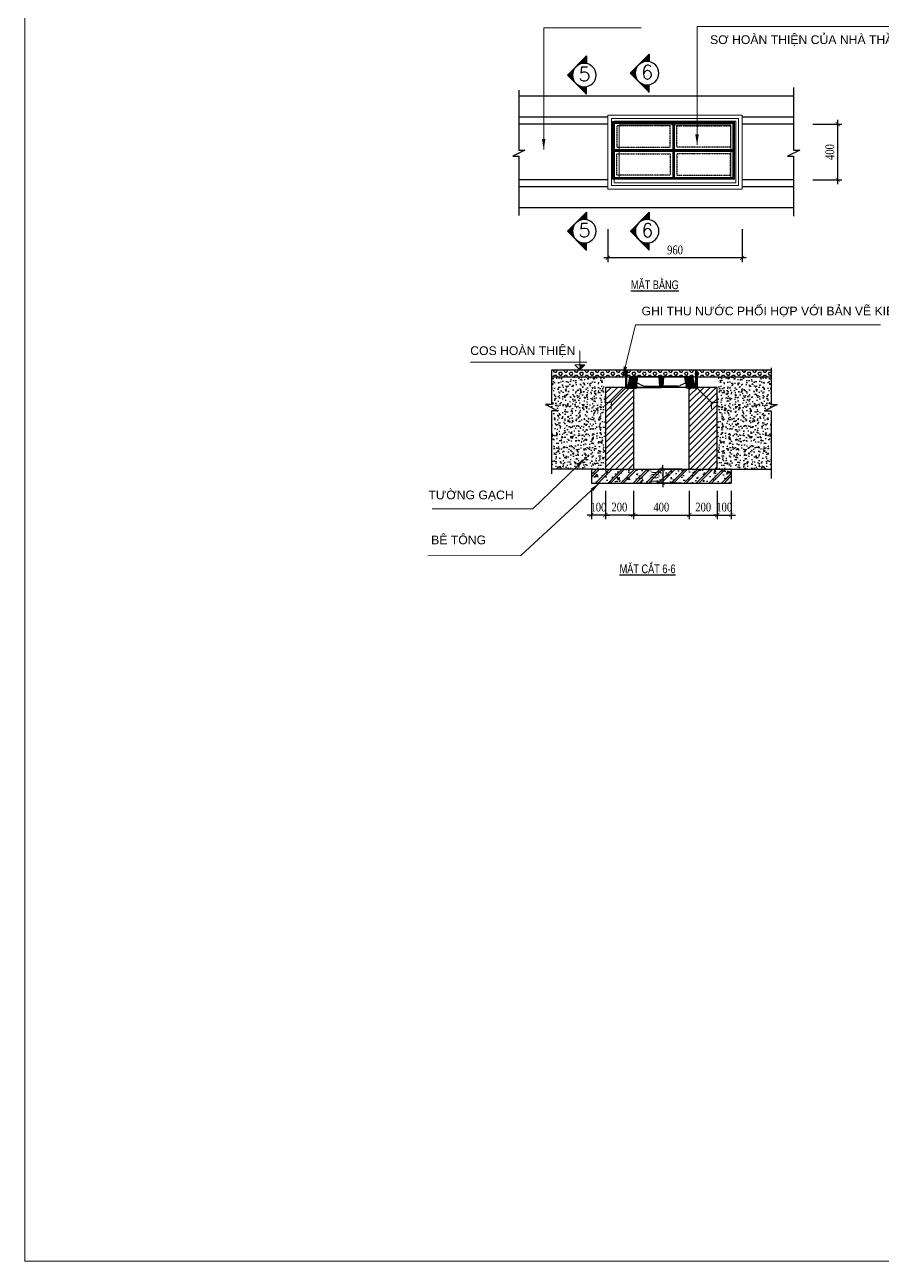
# Model space of a CAD drawing. Header units: millimetres. Extents: x -294625 to 2136527, y -251383 to 128331.
# Drawn here: x 1525138 to 1531273, y -137996 to -129147 of the extents above; entities that cross this region are included whole.
import ezdxf

# ---------------------------------------------------------------- set-up
doc = ezdxf.new("R2010")
doc.units = ezdxf.units.MM
for name, pattern in [('$0$HIDDEN', [0.375, 0.25, -0.125]), ('CONTINOUS', [0]), ('DIVIDEX2', [2.5, 1, -0.5, 0, -0.5, 0, -0.5]), ('PHANTOM3', [1.5, 0.625, -0.125, 0.125, -0.125, 0.125, -0.125, 0.125, -0.125])]:
    doc.linetypes.add(name, pattern=pattern)
doc.layers.get('Defpoints').update_dxf_attribs({"lineweight": 0})
for name, color, linetype in [('1-WALL', 1, 'Continuous'), ('1HATCH', 251, 'Continuous'), ('1Hatch-N', 8, 'Continuous'), ('1TBN', 7, 'Continuous'), ('1TH', 2, 'PHANTOM3'), ('1TM', 5, 'DIVIDEX2'), ('2-TEXT', 2, 'Continuous'), ('A-HatchVatlieu', 7, 'Continuous'), ('CHU', 7, 'Continuous'), ('Gtechcons-Text', 7, 'Continuous'), ('Hatch', 250, 'Continuous'), ('P-Netcat', 6, 'CONTINOUS'), ('S14_Annotation', 3, 'Continuous'), ('S22_Blinding', 3, 'Continuous'), ('S24_Wall', 2, 'Continuous'), ('THAY', 7, 'Continuous')]:
    doc.layers.add(name, color=color, linetype=linetype)
for name, color, linetype, lineweight in [('1.Tuong', 251, 'Continuous', 35), ('11', 11, 'CONTINOUS', 0), ('1CN', 4, 'Continuous', 40), ('8', 8, 'Continuous', 5), ('CNC060__', 251, 'Continuous', 13), ('S-SIGN-FRMG', 243, 'Continuous', 25), ('S-TEXT-2.5H', 3, 'Continuous', 25), ('TEXT', 3, 'Continuous', 15), ('tuong cu cu', 1, 'Continuous', 40)]:
    doc.layers.add(name, color=color, linetype=linetype, lineweight=lineweight)
doc.styles.add('L-Arial', font='arial.ttf')
doc.styles.add('P-VNTIMEH', font='vntimeh.shx', dxfattribs={"width": 0.75, "height": 300})
doc.styles.add('ROMANS', font='vntimeh.shx', dxfattribs={"width": 0.8, "bigfont": 'vns.shx'})
doc.styles.add('TEXT_ARIAL', font='arial.ttf', dxfattribs={"width": 0.75})
doc.styles.add('TXT', font='txt.shx')
doc.dimstyles.new('1_25', dxfattribs={"dimscale": 25, "dimtxt": 2.5, "dimasz": 1.2, "dimexe": 1.2, "dimexo": 0, "dimgap": 1, "dimtad": 1, "dimdec": 0, "dimzin": 0, "dimdsep": 46, "dimtxsty": 'ROMANS', "dimblk": 'ARCHTICK', "dimcen": 1.2, "dimdle": 1.2, "dimclrd": 256, "dimclre": 256, "dimclrt": 4, "dimadec": 0, "dimazin": 0, "dimtfac": 1, "dimtdec": 0, "dimtix": 1, "dimtmove": 2, "dimatfit": 3, "dimldrblk": 'ARCHTICK', "dimfxl": 0.15, "dimtvp": 0.833333, "dimtolj": 1, "dimtzin": 0, "dimarcsym": 0})
doc.dimstyles.new('DimLine', dxfattribs={"dimtxt": 200, "dimasz": 50, "dimexe": 50, "dimexo": 0, "dimgap": 50, "dimtad": 1, "dimdec": 0, "dimzin": 9, "dimdsep": 46, "dimtxsty": 'P-VNTIMEH', "dimblk": 'ARCHTICK', "dimcen": 0, "dimdle": 1, "dimclrd": 256, "dimclre": 256, "dimclrt": 256, "dimadec": 0, "dimazin": 0, "dimtfac": 1, "dimtdec": 0, "dimtix": 1, "dimtmove": 1, "dimatfit": 3, "dimfxl": 500, "dimtfill": 1, "dimtolj": 1, "dimtzin": 0, "dimlwd": -1, "dimlwe": -1, "dimarcsym": 0})
pattern_1 = [(315, (222698.7771, -78697.2606), (0.883883476, 0.883883476), [])]

# ---------------------------------------------------------------- blocks, each defined once
blk = doc.blocks.new('FDSHNFDJN')
at = {"layer": 'Hatch'}
h = blk.add_hatch(dxfattribs=at)
h.set_pattern_fill('ANSI31', color=256, angle=-90, style=0)
h.set_pattern_definition([(315, (205745.112, -94096.1384), (2.245064, 2.245064), [])])
h.paths.add_polyline_path([(206170, -94145.1), (206174.2, -94101.1, 0.186697), (206172.9, -94097.8, 0.211185), (206169.2, -94096.1), (206142.5, -94096.1, 0.462564), (206140.5, -94098.5), (206148.2, -94145.1)])
h.paths.add_polyline_path([(205948.6, -94165.1), (205959.6, -94165.1), (205959.6, -94096.1), (205943.1, -94096.1)])
h.paths.add_polyline_path([(205970.6, -94165.1), (205976.1, -94096.1), (205959.6, -94096.1), (205959.6, -94165.1)])
h.paths.add_polyline_path([(205771.1, -94145.1), (205778.7, -94098.5, 0.462564), (205776.8, -94096.1), (205750.1, -94096.1, 0.211185), (205746.4, -94097.8, 0.235653), (205745.2, -94102.1), (205749.2, -94145.1)])
at = {"layer": 'TEXT', "ltscale": 0.4}
h = blk.add_hatch(dxfattribs=at)
h.set_pattern_fill('ANSI31', color=256, scale=10, angle=270, style=0)
h.set_pattern_definition(pattern_1)
h.paths.add_polyline_path([(205768.6, -94145.1), (205751.1, -94145.1), (205747.6, -94145.1), (205742.6, -94095.1), (205724.6, -94095.1), (205711, -94155.3, -0.391902), (205705.8, -94160.1), (205699.8, -94160.1, 0.357511), (205697.2, -94162.3), (205694.6, -94175.1), (205721.6, -94175.1), (205721.6, -94171.1, -0.414214), (205725.6, -94167.1), (205747.6, -94167.1, -0.414214), (205751.6, -94171.1), (205751.6, -94175.1), (205771.6, -94175.1)])
h = blk.add_hatch(dxfattribs=at)
h.set_pattern_fill('ANSI31', color=256, scale=10, angle=270, style=0)
h.set_pattern_definition(pattern_1)
h.paths.add_polyline_path([(206194.6, -94095.1), (206176.6, -94095.1), (206171.6, -94145.1), (206150.6, -94145.1), (206147.6, -94175.1), (206167.6, -94175.1), (206167.6, -94171.1, -0.414214), (206171.6, -94167.1), (206193.6, -94167.1, -0.414214), (206197.6, -94171.1), (206197.6, -94175.1), (206224.6, -94175.1), (206222.1, -94162.3, 0.357511), (206219.5, -94160.1), (206213.5, -94160.1, -0.391902), (206208.3, -94155.3)])
at = {"layer": '1-WALL', "elevation": -40.3}
blk.add_lwpolyline([(205771.6, -94175.1), (205694.6, -94175.1), (205694.6, -94095.1)], dxfattribs=at)
at = {"layer": 'TEXT', "color": 0, "ltscale": 0.4}
blk.add_line((205724.6, -94095.1, -40.3), (205694.6, -94095.1, -40.3), dxfattribs=at)
at = {"layer": 'THAY'}
for p, q in [((205959.6, -94095.1, -40.3), (205742.6, -94095.1, -40.3)), ((205771.1, -94145.1, -40.3), (205774.2, -94145.1, -40.3)), ((205776.8, -94095.1, -40.3), (205943.1, -94095.1, -40.3)), ((205794.3, -94149.7, -40.3), (205817.4, -94160.6, -40.3)), ((205837.5, -94165.1, -40.3), (205959.6, -94165.1, -40.3)), ((205959.6, -94095.1, -40.3), (206176.6, -94095.1, -40.3)), ((206081.8, -94165.1, -40.3), (205959.6, -94165.1, -40.3)), ((206142.5, -94095.1, -40.3), (205976.1, -94095.1, -40.3)), ((206125, -94149.7, -40.3), (206101.9, -94160.6, -40.3)), ((206148.2, -94145.1, -40.3), (206145.1, -94145.1, -40.3)), ((205771.6, -94175.1, -40.3), (205959.6, -94175.1, -40.3)), ((206147.6, -94175.1, -40.3), (205959.6, -94175.1, -40.3))]:
    blk.add_line(p, q, dxfattribs=at)
for centre, start, end in [((205774.2, -94192, -40.3), 64.60555, 90), ((205837.5, -94118.3, -40.3), 244.60555, 270), ((206081.8, -94118.3, -40.3), 270, 295.39445), ((206145.1, -94192, -40.3), 90, 115.39445)]:
    blk.add_arc(centre, 46.9, start, end, dxfattribs=at)
at = {"layer": 'tuong cu cu', "ltscale": 100}
for p, q in [((205724.6, -94095.1, -40.3), (205711, -94155.3, -40.3)), ((205721.6, -94171.1, -40.3), (205721.6, -94175.1, -40.3)), ((205724.6, -94095.1, -40.3), (205742.6, -94095.1, -40.3)), ((205725.6, -94167.1, -40.3), (205747.6, -94167.1, -40.3)), ((205742.6, -94095.1, -40.3), (205747.6, -94145.1, -40.3)), ((205747.6, -94145.1, -40.3), (205768.6, -94145.1, -40.3)), ((205751.6, -94171.1, -40.3), (205751.6, -94175.1, -40.3)), ((205768.6, -94145.1, -40.3), (205771.6, -94175.1, -40.3)), ((206150.6, -94145.1, -40.3), (206147.6, -94175.1, -40.3)), ((206171.6, -94145.1, -40.3), (206150.6, -94145.1, -40.3)), ((206167.6, -94171.1, -40.3), (206167.6, -94175.1, -40.3)), ((206176.6, -94095.1, -40.3), (206171.6, -94145.1, -40.3)), ((206193.6, -94167.1, -40.3), (206171.6, -94167.1, -40.3)), ((206194.6, -94095.1, -40.3), (206176.6, -94095.1, -40.3)), ((206194.6, -94095.1, -40.3), (206208.3, -94155.3, -40.3)), ((206197.6, -94171.1, -40.3), (206197.6, -94175.1, -40.3)), ((206219.5, -94160.1, -40.3), (206213.5, -94160.1, -40.3)), ((206224.6, -94175.1, -40.3), (206222.1, -94162.3, -40.3)), ((205694.6, -94175.1, -40.3), (205721.6, -94175.1, -40.3)), ((205751.6, -94175.1, -40.3), (205771.6, -94175.1, -40.3)), ((206167.6, -94175.1, -40.3), (206147.6, -94175.1, -40.3)), ((206224.6, -94175.1, -40.3), (206197.6, -94175.1, -40.3))]:
    blk.add_line(p, q, dxfattribs=at)
at = {"layer": 'tuong cu cu', "ltscale": 100, "elevation": -40.3}
for points in [[(205751.1, -94145.1), (205769.4, -94145.1, 0.367462), (205771.4, -94143.5), (205778.7, -94097.5, 0.462564), (205776.8, -94095.1), (205750.1, -94095.1, 0.211185), (205746.4, -94096.8, 0.186697), (205745.1, -94100.1), (205749.1, -94143.3, 0.387023)], [(205950.5, -94165.1), (205968.8, -94165.1, 0.391104), (205970.8, -94163.3), (205976, -94097.3, 0.437707), (205974, -94095.1), (205945.3, -94095.1, 0.437707), (205943.3, -94097.3), (205948.5, -94163.3, 0.391104)], [(206168.2, -94145.1), (206149.9, -94145.1, -0.367462), (206147.9, -94143.5), (206140.5, -94097.5, -0.462564), (206142.5, -94095.1), (206169.2, -94095.1, -0.211185), (206172.9, -94096.8, -0.186697), (206174.2, -94100.1), (206170.2, -94143.3, -0.387023)]]:
    blk.add_lwpolyline(points, format="xyb", close=True, dxfattribs=at)
at = {"layer": 'tuong cu cu', "ltscale": 100}
for centre, radius, start, end in [((205705.8, -94154.9, -40.3), 5.22, 270, 355.60129), ((205725.6, -94171.1, -40.3), 4, 90, 180), ((205747.6, -94171.1, -40.3), 4, 0, 90), ((206171.6, -94171.1, -40.3), 4, 90, 180), ((206193.6, -94171.1, -40.3), 4, 0, 90), ((206213.5, -94154.9, -40.3), 5.22, 184.39871, 270), ((206219.5, -94162.8, -40.3), 2.63, 11.30993, 90)]:
    blk.add_arc(centre, radius, start, end, dxfattribs=at)
blk = doc.blocks.new('_ArchTick')
at = {"color": 0, "linetype": 'ByBlock', "const_width": 0.15}
blk.add_lwpolyline([(-0.5, -0.5), (0.5, 0.5)], dxfattribs=at)
blk = doc.blocks.new('*D206')
at = {"layer": '1HATCH', "lineweight": -2, "ltscale": 30, "transparency": 16777216}
for p, q in [((1530776.4, -129857.7), (1530984.8, -129857.7)), ((1530954.8, -130287.7), (1530954.8, -129827.7)), ((1530776.4, -130257.7), (1530984.8, -130257.7))]:
    blk.add_line(p, q, dxfattribs=at)
at = {"layer": 'Defpoints', "color": 0, "ltscale": 30, "transparency": 16777216}
for p in [(1530776.4, -129857.7), (1530954.8, -129857.7), (1530776.4, -130257.7)]:
    blk.add_point(p, dxfattribs=at)
at = {"layer": '1HATCH', "lineweight": -2, "ltscale": 30, "transparency": 16777216, "xscale": 29.99999999999998, "yscale": 29.99999999999998, "zscale": 29.99999999999998}
for p, rotation in [((1530954.8, -129857.7), 90), ((1530954.8, -130257.7), 270)]:
    blk.add_blockref('_ArchTick', p, dxfattribs=dict(at, rotation=rotation))
at = {"layer": '1HATCH', "color": 4, "ltscale": 30, "transparency": 16777216, "insert": (1530898.5, -130057.7), "char_height": 62.5, "attachment_point": 5, "rotation": 90, "style": 'ROMANS'}
blk.add_mtext('\\A1;400', dxfattribs=at)
blk = doc.blocks.new('*D207')
at = {"layer": '1HATCH', "lineweight": -2, "ltscale": 30, "transparency": 16777216}
for p, q in [((1529310.6, -130610), (1529310.6, -130844.8)), ((1530270.6, -130610), (1530270.6, -130844.8)), ((1530300.6, -130814.8), (1529280.6, -130814.8))]:
    blk.add_line(p, q, dxfattribs=at)
at = {"layer": 'Defpoints', "color": 0, "ltscale": 30, "transparency": 16777216}
for p in [(1529310.6, -130610), (1530270.6, -130610), (1529310.6, -130814.8)]:
    blk.add_point(p, dxfattribs=at)
at = {"layer": '1HATCH', "lineweight": -2, "ltscale": 30, "transparency": 16777216, "xscale": 29.99999999999998, "yscale": 29.99999999999998, "zscale": 29.99999999999998, "rotation": 180}
blk.add_blockref('_ArchTick', (1529310.6, -130814.8), dxfattribs=at)
at = {"layer": '1HATCH', "lineweight": -2, "ltscale": 30, "transparency": 16777216, "xscale": 29.99999999999998, "yscale": 29.99999999999998, "zscale": 29.99999999999998}
blk.add_blockref('_ArchTick', (1530270.6, -130814.8), dxfattribs=at)
at = {"layer": '1HATCH', "color": 4, "ltscale": 30, "transparency": 16777216, "insert": (1529790.6, -130758.6), "char_height": 62.5, "attachment_point": 5, "style": 'ROMANS'}
blk.add_mtext('\\A1;960', dxfattribs=at)
blk = doc.blocks.new('MAT CAT')
at = {"layer": '8'}
h = blk.add_hatch(dxfattribs=at)
h.set_pattern_fill('ANSI31', color=256, scale=0.825754, angle=270, style=0)
h.set_pattern_definition([(315, (-103497.6712, 337412.0697), (1.853869705, 1.853869705), [])])
h.paths.add_polyline_path([(26271.9, 53048.2, 0.674504), (26272, 53048.4), (26167.5, 53149.3, 2.384757), (26167.5, 53149.2, 1037975.907024), (26167.5, 53149.2, 0.999999), (26167.4, 53149.3, -0.002012), (26167.4, 53149.3), (26064.9, 53048.4, 0.671093), (26064.9, 53048.2), (26105.4, 53048.2, -0.044637), (26104.4, 53059.4, -1), (26230.6, 53059.4, -0.044637), (26229.6, 53048.2)])
at = {"layer": 'THAY'}
for p, q in [((26064.7, 53048.2), (26167.4, 53149.3)), ((26270.1, 53048.2), (26167.4, 53149.3)), ((26064.7, 53048.2), (26105.6, 53048.2)), ((26270.1, 53048.2), (26229.4, 53048.2))]:
    blk.add_line(p, q, dxfattribs=at)
blk.add_circle((26167.5, 53059.4), 63.1, dxfattribs=at)
blk = doc.blocks.new('*D200')
at = {"layer": '1HATCH', "lineweight": -2, "ltscale": 30, "transparency": 16777216}
for p, q in [((1529492.4, -132482.2), (1529492.4, -132685.2)), ((1529892.4, -132482.2), (1529892.4, -132685.2)), ((1529462.4, -132655.2), (1529922.4, -132655.2))]:
    blk.add_line(p, q, dxfattribs=at)
at = {"layer": 'Defpoints', "color": 0, "ltscale": 30, "transparency": 16777216}
for p in [(1529492.4, -132482.2), (1529892.4, -132482.2), (1529892.4, -132655.2)]:
    blk.add_point(p, dxfattribs=at)
at = {"layer": '1HATCH', "lineweight": -2, "ltscale": 30, "transparency": 16777216, "xscale": 29.99999999999998, "yscale": 29.99999999999998, "zscale": 29.99999999999998, "rotation": 180}
blk.add_blockref('_ArchTick', (1529492.4, -132655.2), dxfattribs=at)
at = {"layer": '1HATCH', "lineweight": -2, "ltscale": 30, "transparency": 16777216, "xscale": 29.99999999999998, "yscale": 29.99999999999998, "zscale": 29.99999999999998}
blk.add_blockref('_ArchTick', (1529892.4, -132655.2), dxfattribs=at)
at = {"layer": '1HATCH', "color": 4, "ltscale": 30, "transparency": 16777216, "insert": (1529692.4, -132599), "char_height": 62.5, "attachment_point": 5, "style": 'ROMANS'}
blk.add_mtext('\\A1;400', dxfattribs=at)
blk = doc.blocks.new('®©')
at = {"layer": 'TEXT', "color": 4, "ltscale": 0.4}
for p, q in [((960, 530), (0, 530)), ((0, 530), (0, 0)), ((880, 460), (80, 460)), ((80, 70), (80, 460)), ((880, 70), (880, 460)), ((960, 0), (960, 530)), ((0, 0), (960, 0)), ((80, 70), (880, 70))]:
    blk.add_line(p, q, dxfattribs=at)
at = {"layer": 'TEXT', "color": 7, "ltscale": 0.4}
for p, q in [((935, 505), (25, 505)), ((25, 25), (25, 505)), ((915, 485), (45, 485)), ((45, 45), (45, 485)), ((915, 45), (915, 485)), ((935, 25), (935, 505)), ((25, 25), (935, 25)), ((45, 45), (915, 45))]:
    blk.add_line(p, q, dxfattribs=at)
blk = doc.blocks.new('A$C33295B18')
blk.add_line((1720, 407), (0, 407))
for points in [[(48, 759), (48, 455), (812, 455), (812, 759)], [(1672, 759), (1672, 455), (908, 455), (908, 759)], [(48, 55), (48, 359), (812, 359), (812, 55)], [(1672, 55), (1672, 359), (908, 359), (908, 55)]]:
    blk.add_lwpolyline(points, close=True)
at = {"layer": '1.Tuong', "color": 2, "const_width": 40}
for points in [[(1720, 807), (0, 807), (0, 7), (1720, 7), (1720, 807)], [(860, 7), (860, 807)], [(1720, 407), (0, 407)]]:
    blk.add_lwpolyline(points, dxfattribs=at)
blk = doc.blocks.new('*D203')
at = {"layer": '1HATCH', "lineweight": -2, "ltscale": 30, "transparency": 16777216}
for p, q in [((1529292.4, -132482.2), (1529292.4, -132685.2)), ((1529492.4, -132482.2), (1529492.4, -132685.2)), ((1529522.4, -132655.2), (1529262.4, -132655.2))]:
    blk.add_line(p, q, dxfattribs=at)
at = {"layer": 'Defpoints', "color": 0, "ltscale": 30, "transparency": 16777216}
for p in [(1529292.4, -132482.2), (1529492.4, -132482.2), (1529292.4, -132655.2)]:
    blk.add_point(p, dxfattribs=at)
at = {"layer": '1HATCH', "lineweight": -2, "ltscale": 30, "transparency": 16777216, "xscale": 29.99999999999998, "yscale": 29.99999999999998, "zscale": 29.99999999999998, "rotation": 180}
blk.add_blockref('_ArchTick', (1529292.4, -132655.2), dxfattribs=at)
at = {"layer": '1HATCH', "lineweight": -2, "ltscale": 30, "transparency": 16777216, "xscale": 29.99999999999998, "yscale": 29.99999999999998, "zscale": 29.99999999999998}
blk.add_blockref('_ArchTick', (1529492.4, -132655.2), dxfattribs=at)
at = {"layer": '1HATCH', "color": 4, "ltscale": 30, "transparency": 16777216, "insert": (1529392.4, -132599), "char_height": 62.5, "attachment_point": 5, "style": 'ROMANS'}
blk.add_mtext('\\A1;200', dxfattribs=at)
blk = doc.blocks.new('*D204')
at = {"layer": '1HATCH', "lineweight": -2, "ltscale": 30, "transparency": 16777216}
for p, q in [((1529192.4, -132482.2), (1529192.4, -132685.2)), ((1529292.4, -132482.2), (1529292.4, -132685.2)), ((1529192.4, -132655.2), (1529162.4, -132655.2)), ((1529292.4, -132655.2), (1529192.4, -132655.2)), ((1529292.4, -132655.2), (1529322.4, -132655.2))]:
    blk.add_line(p, q, dxfattribs=at)
at = {"layer": 'Defpoints', "color": 0, "ltscale": 30, "transparency": 16777216}
for p in [(1529192.4, -132482.2), (1529292.4, -132482.2), (1529192.4, -132655.2)]:
    blk.add_point(p, dxfattribs=at)
at = {"layer": '1HATCH', "lineweight": -2, "ltscale": 30, "transparency": 16777216, "xscale": 29.99999999999998, "yscale": 29.99999999999998, "zscale": 29.99999999999998}
blk.add_blockref('_ArchTick', (1529192.4, -132655.2), dxfattribs=at)
at = {"layer": '1HATCH', "lineweight": -2, "ltscale": 30, "transparency": 16777216, "xscale": 29.99999999999998, "yscale": 29.99999999999998, "zscale": 29.99999999999998, "rotation": 180}
blk.add_blockref('_ArchTick', (1529292.4, -132655.2), dxfattribs=at)
at = {"layer": '1HATCH', "color": 4, "ltscale": 30, "transparency": 16777216, "insert": (1529242.4, -132599), "char_height": 62.5, "attachment_point": 5, "style": 'ROMANS'}
blk.add_mtext('\\A1;100', dxfattribs=at)
blk = doc.blocks.new('*D208')
at = {"layer": '1HATCH', "lineweight": -2, "ltscale": 30, "transparency": 16777216}
for p, q in [((1529892.4, -132482.2), (1529892.4, -132685.2)), ((1530092.4, -132482.2), (1530092.4, -132685.2)), ((1529862.4, -132655.2), (1530122.4, -132655.2))]:
    blk.add_line(p, q, dxfattribs=at)
at = {"layer": 'Defpoints', "color": 0, "ltscale": 30, "transparency": 16777216}
for p in [(1529892.4, -132482.2), (1530092.4, -132482.2), (1530092.4, -132655.2)]:
    blk.add_point(p, dxfattribs=at)
at = {"layer": '1HATCH', "lineweight": -2, "ltscale": 30, "transparency": 16777216, "xscale": 29.99999999999998, "yscale": 29.99999999999998, "zscale": 29.99999999999998, "rotation": 180}
blk.add_blockref('_ArchTick', (1529892.4, -132655.2), dxfattribs=at)
at = {"layer": '1HATCH', "lineweight": -2, "ltscale": 30, "transparency": 16777216, "xscale": 29.99999999999998, "yscale": 29.99999999999998, "zscale": 29.99999999999998}
blk.add_blockref('_ArchTick', (1530092.4, -132655.2), dxfattribs=at)
at = {"layer": '1HATCH', "color": 4, "ltscale": 30, "transparency": 16777216, "insert": (1529992.4, -132599), "char_height": 62.5, "attachment_point": 5, "style": 'ROMANS'}
blk.add_mtext('\\A1;200', dxfattribs=at)
blk = doc.blocks.new('*D209')
at = {"layer": '1HATCH', "lineweight": -2, "ltscale": 30, "transparency": 16777216}
for p, q in [((1530092.4, -132482.2), (1530092.4, -132685.2)), ((1530192.4, -132482.2), (1530192.4, -132685.2)), ((1530092.4, -132655.2), (1530062.4, -132655.2)), ((1530092.4, -132655.2), (1530192.4, -132655.2)), ((1530192.4, -132655.2), (1530222.4, -132655.2))]:
    blk.add_line(p, q, dxfattribs=at)
at = {"layer": 'Defpoints', "color": 0, "ltscale": 30, "transparency": 16777216}
for p in [(1530092.4, -132482.2), (1530192.4, -132482.2), (1530192.4, -132655.2)]:
    blk.add_point(p, dxfattribs=at)
at = {"layer": '1HATCH', "lineweight": -2, "ltscale": 30, "transparency": 16777216, "xscale": 29.99999999999998, "yscale": 29.99999999999998, "zscale": 29.99999999999998}
blk.add_blockref('_ArchTick', (1530092.4, -132655.2), dxfattribs=at)
at = {"layer": '1HATCH', "lineweight": -2, "ltscale": 30, "transparency": 16777216, "xscale": 29.99999999999998, "yscale": 29.99999999999998, "zscale": 29.99999999999998, "rotation": 180}
blk.add_blockref('_ArchTick', (1530192.4, -132655.2), dxfattribs=at)
at = {"layer": '1HATCH', "color": 4, "ltscale": 30, "transparency": 16777216, "insert": (1530142.4, -132599), "char_height": 62.5, "attachment_point": 5, "style": 'ROMANS'}
blk.add_mtext('\\A1;100', dxfattribs=at)
blk = doc.blocks.new('*D212')
at = {"layer": '1HATCH', "linetype": '$0$HIDDEN', "lineweight": -2, "transparency": 16777216}
for p, q in [((1529838.5, -132326.5), (1529673.9, -132326.5)), ((1529703.9, -132326.5), (1529703.9, -132296.5)), ((1529703.9, -132326.5), (1529703.9, -132426.5)), ((1529838.5, -132426.5), (1529673.9, -132426.5)), ((1529703.9, -132426.5), (1529703.9, -132456.5))]:
    blk.add_line(p, q, dxfattribs=at)
at = {"layer": 'Defpoints', "color": 0, "linetype": '$0$HIDDEN', "transparency": 16777216}
for p in [(1529838.5, -132326.5), (1529703.9, -132426.5), (1529838.5, -132426.5)]:
    blk.add_point(p, dxfattribs=at)
at = {"layer": '1HATCH', "linetype": '$0$HIDDEN', "lineweight": -2, "transparency": 16777216, "xscale": 29.99999999999998, "yscale": 29.99999999999998, "zscale": 29.99999999999998}
for p, rotation in [((1529703.9, -132326.5), 270), ((1529703.9, -132426.5), 90)]:
    blk.add_blockref('_ArchTick', p, dxfattribs=dict(at, rotation=rotation))
at = {"layer": '1HATCH', "color": 4, "linetype": '$0$HIDDEN', "transparency": 16777216, "insert": (1529647.6, -132376.5), "char_height": 62.5, "attachment_point": 5, "rotation": 90, "style": 'ROMANS'}
blk.add_mtext('\\A1;100', dxfattribs=at)
blk = doc.blocks.new('A$C6158444E')
at = {"layer": 'S-SIGN-FRMG'}
for p, q in [((0, 50), (0, 0)), ((0, 50), (0, 50)), ((0, 0), (50, 0)), ((4, 46), (4, 14)), ((14, 4), (46, 4)), ((50, 0), (50, 0))]:
    blk.add_line(p, q, dxfattribs=at)
for centre, radius, start, end in [((0, 46), 4, 0, 90), ((14, 14), 10, 180, 270), ((46, 0), 4, 0, 90)]:
    blk.add_arc(centre, radius, start, end, dxfattribs=at)

msp = doc.modelspace()

# ---------------------------------------------------------------- hatches: boundary and pattern name
at = {"layer": '1Hatch-N'}
h = msp.add_hatch(dxfattribs=at)
h.set_pattern_fill('ANSI31', color=256, scale=250, style=0)
h.set_pattern_definition([(45, (242676.322, 457068.605), (-22.0970869, 22.0970869), [])])
h.paths.add_polyline_path([(1529492.4, -131742), (1529292.4, -131742), (1529292.4, -132326.5), (1529492.4, -132326.5)])
h.paths.add_polyline_path([(1530092.4, -131742), (1529892.4, -131742), (1529892.4, -132326.5), (1530092.4, -132326.5)])
at = {"layer": 'A-HatchVatlieu'}
h = msp.add_hatch(dxfattribs=at)
h.set_pattern_fill('HEX', color=256, scale=100)
h.set_pattern_definition([(0, (1128428.492, 143416.975), (0, 21.6506351), [12.5, -25]), (120, (1128428.492, 143416.975), (-18.75, -10.8253175), [12.5, -25]), (60, (1128440.992, 143416.975), (-18.75, 10.8253175), [12.5, -25])])
h.paths.add_polyline_path([(1529942.4, -131666.5), (1529942.4, -131616.5), (1528907.4, -131616.5), (1528907.4, -131666.5)])
h.paths.add_polyline_path([(1529942.4, -131616.5), (1529942.4, -131666.5), (1530477.4, -131666.5), (1530477.4, -131616.5)])
at = {"layer": 'CNC060__'}
h = msp.add_hatch(color=256, dxfattribs=at)
h.dxf.hatch_style = 1
h.paths.add_polyline_path([(1529436.4, -131673, -0.414214), (1529442.4, -131679), (1529442.4, -131727, 0.414214), (1529457.4, -131742), (1529505.4, -131742, -0.414214), (1529511.4, -131748), (1529436.4, -131748)])
h = msp.add_hatch(color=256, dxfattribs=at)
h.dxf.hatch_style = 1
h.paths.add_polyline_path([(1529948.4, -131673, 0.414214), (1529942.4, -131679), (1529942.4, -131727, -0.414214), (1529927.4, -131742), (1529879.4, -131742, 0.414214), (1529873.4, -131748), (1529948.4, -131748)])
at = {"layer": 'Hatch', "ltscale": 500}
h = msp.add_hatch(dxfattribs=at)
h.set_pattern_fill('AR-CONC', color=256, scale=10, style=0)
h.set_pattern_definition([(50, (242954.235, 448942.656), (71.7260183, -6.2752135), [7.5, -82.5]), (355, (242954.235, 448942.656), (-13.8751334, 75.2192134), [6, -66]), (100.4514, (242960.21, 448942.13), (57.8509382, 68.9439542), [6.374019, -70.1142112]), (46.1842, (242954.235, 448962.66), (106.724105, -16.5519014), [11.25, -123.75]), (96.6356, (242963.13, 448961.28), (93.4662706, 97.411787), [9.561029, -105.1713]), (351.1842, (242954.24, 448962.66), (93.4661945, 97.41186), [9, -99]), (21, (242964.235, 448957.656), (59.6907052, -40.261889), [7.5, -82.5]), (326, (242964.235, 448957.656), (24.331533, 72.5150045), [6, -66]), (71.4514, (242969.21, 448954.3), (84.022263, 32.2530497), [6.374019, -70.1142112]), (37.5, (242954.235, 448942.656), (1.21598553, 33.2893854), [0, -65.2, 0, -67, 0, -66.25]), (7.5, (242954.235, 448942.656), (26.3069537, 39.4411712), [0, -38.2, 0, -63.7, 0, -25.25]), (327.5, (242931.935, 448942.656), (53.3822436, -2.25548717), [0, -25, 0, -78, 0, -103.5]), (317.5, (242921.935, 448942.656), (58.318617, 10.0104982), [0, -32.5, 0, -51.8, 0, -73.5])])
h.paths.add_polyline_path([(1528950.9, -131908.7), (1528907.4, -131908.7), (1528907.4, -132328.5), (1529292.4, -132326.5), (1529292.4, -131666.5), (1528907.4, -131666.5), (1528907.4, -131865.2), (1528863.8, -131865.2)])
h = msp.add_hatch(dxfattribs=at)
h.set_pattern_fill('AR-CONC', color=256, scale=10, style=0)
h.set_pattern_definition([(130, (2816430.477, 448942.656), (-71.7260183, -6.2752135), [7.5, -82.5]), (185, (2816430.48, 448942.656), (13.8751334, 75.2192134), [6, -66]), (79.5486, (2816424.5, 448942.13), (-57.8509382, 68.9439542), [6.374019, -70.1142112]), (133.8158, (2816430.48, 448962.66), (-106.724105, -16.5519014), [11.25, -123.75]), (83.3644, (2816421.58, 448961.28), (-93.4662706, 97.411787), [9.561029, -105.1713]), (188.8158, (2816430.48, 448962.66), (-93.4661945, 97.41186), [9, -99]), (159, (2816420.477, 448957.656), (-59.6907052, -40.261889), [7.5, -82.5]), (214, (2816420.48, 448957.656), (-24.331533, 72.5150045), [6, -66]), (108.5486, (2816415.5, 448954.3), (-84.022263, 32.2530497), [6.374019, -70.1142112]), (142.5, (2816430.477, 448942.656), (-1.21598553, 33.2893854), [0, -65.2, 0, -67, 0, -66.25]), (172.5, (2816430.477, 448942.656), (-26.3069537, 39.4411712), [0, -38.2, 0, -63.7, 0, -25.25]), (212.5, (2816452.777, 448942.656), (-53.3822436, -2.25548717), [0, -25, 0, -78, 0, -103.5]), (222.5, (2816462.777, 448942.656), (-58.318617, 10.0104982), [0, -32.5, 0, -51.8, 0, -73.5])])
h.paths.add_polyline_path([(1530433.8, -131908.7), (1530477.4, -131908.7), (1530477.4, -132328.5), (1530092.4, -132326.5), (1530092.4, -131666.5), (1530477.4, -131666.5), (1530477.4, -131865.2), (1530520.9, -131865.2)])
at = {"layer": 'Hatch', "ltscale": 1000}
h = msp.add_hatch(dxfattribs=at)
h.set_pattern_fill('BT-01', color=256, scale=15, style=0, pattern_type=2)
h.set_pattern_definition([(50, (242676.32, 457068.605), (107.5890274, -9.41282), [11.25, -123.75]), (355, (242676.32, 457068.6), (-20.8127, 112.82882), [9, -99]), (100.4514, (242685.29, 457067.82), (86.776407, 103.415931), [9.5610285, -105.171317]), (46.1842, (242676.32, 457098.6), (160.086157, -24.827852), [16.875, -185.625]), (96.6356, (242689.66, 457096.54), (140.199406, 146.11768), [14.341543, -157.75695]), (351.1842, (242676.32, 457098.6), (140.199292, 146.11779), [13.5, -148.5]), (21, (242691.32, 457091.105), (89.536058, -60.3928336), [11.25, -123.75]), (326, (242691.32, 457091.1), (36.4973, 108.772507), [9, -99]), (71.4514, (242698.78, 457086.07), (126.033394, 48.3795745), [9.5610285, -105.171317]), (37.5, (242676.322, 457068.605), (1.8239783, 49.9340781), [0, -97.8, 0, -100.5, 0, -99.375]), (7.5, (242676.32, 457068.605), (39.4604306, 59.1617568), [0, -57.3, 0, -95.55, 0, -37.875]), (327.5, (242642.87, 457068.605), (80.0733654, -3.3832308), [0, -37.5, 0, -117, 0, -155.25]), (317.5, (242627.87, 457068.605), (87.4779254, 15.0157473), [0, -48.75, 0, -77.7, 0, -110.25]), (45, (242676.32, 457068.605), (-45.0780573, 45.0780573), []), (45, (242676.32, 457086.98), (-45.0780573, 45.0780573), [])])
h.paths.add_polyline_path([(1530192.4, -132426.5), (1530192.4, -132326.5), (1529192.4, -132326.5), (1529192.4, -132426.5)])

# ---------------------------------------------------------------- linework, layer by layer
at = {"linetype": 'Continuous', "ltscale": 300}
for p, q in [((1529942.4, -131742), (1529442.4, -131742)), ((1529192.4, -132326.5), (1530192.4, -132326.5)), ((1530192.4, -132326.5), (1530192.4, -132426.5))]:
    msp.add_line(p, q, dxfattribs=at)
at = {"const_width": 20}
for points in [[(1529442.4, -131666.5), (1529442.4, -131616.5)], [(1529942.4, -131666.5), (1529942.4, -131616.5)], [(1529942.4, -131666.5), (1529942.4, -131616.5)]]:
    msp.add_lwpolyline(points, dxfattribs=at)
at = {"linetype": 'Continuous', "ltscale": 300}
msp.add_lwpolyline([(1530092.4, -132326.5), (1530092.4, -131742), (1529292.4, -131742), (1529292.4, -132326.5)], dxfattribs=at)
msp.add_lwpolyline([(1529492.4, -132326.5), (1529892.4, -132326.5), (1529892.4, -131742), (1529492.4, -131742)], close=True, dxfattribs=at)
at = {"layer": '1-WALL'}
for points in [[(1528673.2, -129615.6), (1528673.2, -130044.1), (1528716.7, -130044.1), (1528629.6, -130087.6), (1528673.2, -130087.6), (1528673.2, -130511.9)], [(1530639.1, -129595.6), (1530639.1, -130044.1), (1530682.6, -130044.1), (1530595.5, -130087.6), (1530639.1, -130087.6), (1530639.1, -130516.4)], [(1528907.4, -131618.1), (1528907.4, -131865.2), (1528863.8, -131865.2), (1528950.9, -131908.7), (1528907.4, -131908.7), (1528907.4, -132361)], [(1530477.4, -131602.2), (1530477.4, -131865.2), (1530520.9, -131865.2), (1530433.8, -131908.7), (1530477.4, -131908.7), (1530477.4, -132394.4)]]:
    msp.add_lwpolyline(points, dxfattribs=at)
at = {"layer": '11', "ltscale": 50}
for p, q in [((1529109.1, -131616.5), (1529109.1, -131481)), ((1529158.5, -131561.3), (1528327.6, -131561.3)), ((1529109.1, -131616.5), (1529073.2, -131580.6)), ((1529145, -131580.6), (1529073.2, -131580.6)), ((1529109.1, -131616.5), (1529145, -131580.6)), ((1529158.5, -131616.5), (1529059.7, -131616.5))]:
    msp.add_line(p, q, dxfattribs=at)
msp.add_solid([(1529145, -131580.6), (1529109.1, -131580.6), (1529109.1, -131616.5)], dxfattribs=at)
at = {"layer": '1CN'}
msp.add_line((1529942.4, -131742), (1529942.4, -131666.5), dxfattribs=at)
at = {"layer": '1TBN'}
for p, q in [((1529310.6, -129857.7), (1528673.2, -129857.7)), ((1530639.1, -129857.7), (1530270.6, -129857.7)), ((1529310.6, -130257.7), (1528673.2, -130257.7)), ((1530639.1, -130257.7), (1530270.6, -130257.7))]:
    msp.add_line(p, q, dxfattribs=at)
at = {"layer": '1TH', "const_width": 8}
for points in [[(1529442.4, -131741.5), (1529336.3, -131847.6), (1529286.1, -131851.5)], [(1529942.4, -131741.5), (1530048.4, -131847.6), (1530098.6, -131851.5)], [(1529336.3, -131847.6), (1529332.4, -131897.8)], [(1530048.4, -131847.6), (1530052.4, -131897.8)]]:
    msp.add_lwpolyline(points, dxfattribs=at)
at = {"layer": 'Defpoints'}
msp.add_lwpolyline([(1525138.1, -120864), (1556293.9, -120864), (1556293.9, -137995.6), (1525138.1, -137995.6)], close=True, dxfattribs=at)
at = {"layer": 'S22_Blinding'}
for p, q in [((1530639.1, -129657.7), (1528673.2, -129657.7)), ((1530639.1, -130457.7), (1528673.2, -130457.7)), ((1528907.4, -131616.5), (1530477.4, -131616.5)), ((1528907.4, -131666.5), (1530477.4, -131666.5)), ((1529192.4, -132326.5), (1528907.4, -132326.5)), ((1529192.4, -132326.5), (1529192.4, -132426.5)), ((1530192.4, -132326.5), (1530477.4, -132326.5)), ((1529192.4, -132426.5), (1530192.4, -132426.5))]:
    msp.add_line(p, q, dxfattribs=at)
at = {"layer": 'S24_Wall'}
for p, q in [((1529310.6, -129807.7), (1528673.2, -129807.7)), ((1530639.1, -129807.7), (1530270.6, -129807.7)), ((1529310.6, -130307.7), (1528673.2, -130307.7)), ((1530639.1, -130307.7), (1530270.6, -130307.7))]:
    msp.add_line(p, q, dxfattribs=at)

# ---------------------------------------------------------------- block references
at = {"layer": '1CN'}
msp.add_blockref('®©', (1529310.6, -130322.8), dxfattribs=at)
at = {"layer": '1TM', "xscale": 0.5, "yscale": 0.5, "zscale": 0.5, "rotation": 180}
msp.add_blockref('A$C33295B18', (1530210.6, -129842.8), dxfattribs=at)
at = {"layer": '2-TEXT', "xscale": 0.9433962264148811, "yscale": 0.9433962264148811, "zscale": 0.9433962264148811}
msp.add_blockref('FDSHNFDJN', (1335390.8, -42897.5, 38), dxfattribs=at)
at = {"layer": 'P-Netcat', "xscale": -1.333333333302286, "yscale": 1.333333333302286, "zscale": 1.333333333302286, "rotation": 90.00000000001383}
for p in [(1599887.6, -94617.3), (1600336.1, -94603.3), (1599887.6, -95734.3), (1600337, -95734.3)]:
    msp.add_blockref('MAT CAT', p, dxfattribs=at)
at = {"layer": 'S-TEXT-2.5H', "yscale": 1.5, "zscale": 1.5}
for p, xscale in [((1529436.4, -131748), 1.5), ((1529948.4, -131748), -1.5)]:
    msp.add_blockref('A$C6158444E', p, dxfattribs=dict(at, xscale=xscale))

# ---------------------------------------------------------------- texts
at = {"layer": 'CHU', "color": 3, "style": 'TXT'}
for s, p in [('5', (1529100.3, -129551)), ('6', (1529548.8, -129537)), ('5', (1529100.3, -130668)), ('6', (1529549.7, -130668))]:
    msp.add_text(s, height=100, dxfattribs=at).set_placement(p)
at = {"layer": 'Gtechcons-Text', "style": 'L-Arial'}
for s, p in [('SƠ HOÀN THIỆN CỦA NHÀ THẦU ỐP LÁT', (1530041.2, -129284.8)), ('GHI THU NƯỚC PHỐI HỢP VỚI BẢN VẼ KIẾN TRÚC', (1529551, -131226.6))]:
    msp.add_text(s, height=62.5, rotation=360, dxfattribs=at).set_placement(p)
at = {"layer": 'Gtechcons-Text', "char_height": 62.5, "attachment_point": 3, "rotation": 360, "style": 'L-Arial'}
for s, width, insert in [('COS HOÀN THIỆN', 1117.556, (1529077.3, -131447.8)), ('TƯỜNG GẠCH', 631.389, (1528636, -132480.3)), ('BÊ TÔNG ', 688.07, (1528438.7, -132802.3, 0.7))]:
    msp.add_mtext_dynamic_manual_height_columns(s, width=width, gutter_width=1, heights=[0], dxfattribs=dict(at, insert=insert))
at = {"layer": 'S14_Annotation', "color": 4, "style": 'TEXT_ARIAL', "width": 0.75}
for s, p in [('%%UMẶT BẰNG', (1529475.1, -131038.9)), ('%%UMẶT CẮT 6-6', (1529394.3, -133071.7))]:
    msp.add_text(s, height=62.5, dxfattribs=at).set_placement(p)

# ---------------------------------------------------------------- dimensions: what is measured, and where the dimension line sits
at = {"layer": '1HATCH', "ltscale": 30}
for base, p1, p2, angle, picture, middle in [((1530954.8, -129857.7), (1530776.4, -130257.7), (1530776.4, -129857.7), 270, '*D206', (1530898.5, -130057.7)), ((1530092.4, -132655.2), (1529892.4, -132482.2), (1530092.4, -132482.2), 180, '*D208', (1529992.4, -132599)), ((1530192.4, -132655.2), (1530092.4, -132482.2), (1530192.4, -132482.2), 180, '*D209', (1530142.4, -132599))]:
    dim = msp.add_linear_dim(base=base, p1=p1, p2=p2, angle=angle, dimstyle='1_25', dxfattribs=at)
    dim.commit()
    dim.dimension.update_dxf_attribs({"geometry": picture, "text_midpoint": middle})
for base, p1, p2, picture, middle in [((1529310.6, -130814.8), (1530270.6, -130610), (1529310.6, -130610), '*D207', (1529790.6, -130758.6)), ((1529192.4, -132655.2), (1529292.4, -132482.2), (1529192.4, -132482.2), '*D204', (1529242.4, -132599)), ((1529292.4, -132655.2), (1529492.4, -132482.2), (1529292.4, -132482.2), '*D203', (1529392.4, -132599)), ((1529892.4, -132655.2), (1529492.4, -132482.2), (1529892.4, -132482.2), '*D200', (1529692.4, -132599))]:
    dim = msp.add_linear_dim(base=base, p1=p1, p2=p2, dimstyle='1_25', dxfattribs=at)
    dim.commit()
    dim.dimension.update_dxf_attribs({"geometry": picture, "text_midpoint": middle})
at = {"layer": '1HATCH', "linetype": '$0$HIDDEN'}
dim = msp.add_linear_dim(base=(1529703.9, -132426.5), p1=(1529838.5, -132326.5), p2=(1529838.5, -132426.5), angle=90, dimstyle='1_25', dxfattribs=at)
dim.commit()
dim.dimension.update_dxf_attribs({"geometry": '*D212', "text_midpoint": (1529647.6, -132376.5)})

# ---------------------------------------------------------------- leaders
at = {"layer": '11', "ltscale": 50}
for points, override in [([(1528851, -130039.9, -0.7), (1528851, -129168.9, -0.7), (1529548.2, -129169.4, -0.7)], {"dimasz": 75, "dimtad": 0, "dimclrd": 256}), ([(1529948.1, -130007.2, -0.7), (1529948.1, -129158.7, -0.7), (1531772.8, -129159.2, -0.7)], {"dimasz": 75, "dimtad": 0, "dimclrd": 256}), ([(1529417.4, -131666.5, -0.7), (1529508.8, -131293.8, -0.7), (1531261.4, -131294.3, -0.7)], {"dimasz": 75, "dimtad": 0, "dimclrd": 256}), ([(1529149, -132247.4), (1528773.4, -132611.5), (1528052.8, -132611.5)], {"dimasz": 75, "dimtad": 0}), ([(1529250.7, -132425.2), (1528688.2, -132945.7), (1528023, -132946.2)], {"dimasz": 75, "dimtad": 0, "dimclrd": 256})]:
    msp.add_leader(points, dimstyle='DimLine', override=override, dxfattribs=at)

doc.saveas('drawing.dxf')
